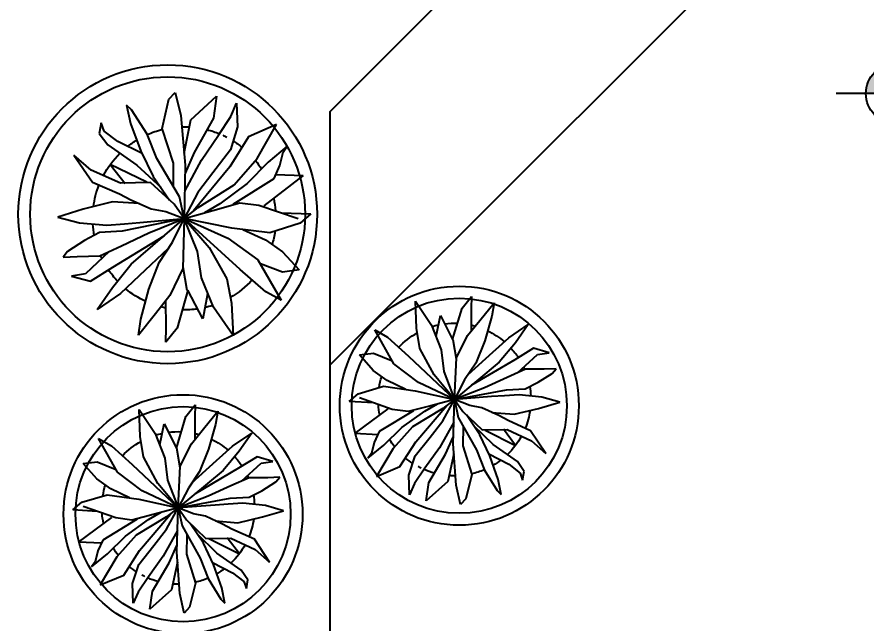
# Model space of a CAD drawing. Header units: millimetres. Extents: x 24870 to 27223, y 1839 to 3696.
# Drawn here: x 26367.7 to 26509.9, y 2789 to 2890.5 of the extents above; entities that cross this region are included whole.
import ezdxf

# ---------------------------------------------------------------- set-up
doc = ezdxf.new("R2010")
doc.units = ezdxf.units.MM
for name, color, linetype in [('0-gnrl-symb-elevation', 6, 'Continuous'), ('2-tef-aksesuar', 30, 'Continuous'), ('2-tef-hareketli', 251, 'Continuous')]:
    doc.layers.add(name, color=color, linetype=linetype)
doc.styles.add('geoID', font='verdana.ttf')

# ---------------------------------------------------------------- blocks, each defined once
blk = doc.blocks.new('TREEI')
at = {"color": 63, "true_color": 0xafc95e}
for p, q in [((0.0003, 0.1098), (0.0056, 0.1442)), ((0.0056, 0.1442), (0.0085, 0.1517)), ((0.0085, 0.1517), (0.0132, 0.1298)), ((0.0459, 0.1342), (0.0453, 0.1448)), ((0.0453, 0.1448), (0.0523, 0.1342)), ((-0.0406, 0.1373), (-0.0511, 0.1417)), ((-0.0511, 0.1417), (-0.0458, 0.1135)), ((-0.0189, 0.1085), (-0.0406, 0.1373)), ((0.036, 0.116), (0.0459, 0.1342)), ((0.0523, 0.1342), (0.0488, 0.1173)), ((0.0132, 0.1298), (0.0155, 0.0941)), ((0.0792, 0.0979), (0.0909, 0.1229)), ((0.0909, 0.1229), (0.0839, 0.0841)), ((-0.0546, 0.1041), (-0.0943, 0.1173)), ((-0.0943, 0.1173), (-0.0803, 0.0948)), ((-0.0458, 0.1135), (-0.026, 0.0572)), ((0.0154, 0.091), (0.036, 0.116)), ((0.0488, 0.1173), (0.0266, 0.081)), ((-0.0308, 0.0709), (-0.0546, 0.1041)), ((-0.0143, 0.0653), (-0.0189, 0.1085)), ((0.0015, 0.0785), (0.0003, 0.1098)), ((-0.1001, 0.0879), (-0.113, 0.0998)), ((-0.113, 0.0998), (-0.1025, 0.0735)), ((-0.0803, 0.0948), (-0.0423, 0.0666)), ((0.0155, 0.0941), (0.0144, 0.0603)), ((0.0243, 0.0572), (0.0558, 0.0948)), ((0.0558, 0.0948), (0.0488, 0.0666)), ((0.0535, 0.0691), (0.0792, 0.0979)), ((-0.0774, 0.0735), (-0.1001, 0.0879)), ((0.0839, 0.0841), (0.0599, 0.0578)), ((-0.1025, 0.0735), (-0.0832, 0.0516)), ((-0.0464, 0.0547), (-0.0774, 0.0735)), ((-0.0043, 0.0253), (0.0015, 0.0785)), ((0.0266, 0.081), (0.0112, 0.0443)), ((-0.0423, 0.0666), (-0.0224, 0.0484)), ((-0.0028, 0.0397), (-0.0143, 0.0653)), ((0.0202, 0.0553), (0.0535, 0.0691)), ((0.1072, 0.0591), (0.1388, 0.0628)), ((0.1388, 0.0628), (0.1178, 0.0459)), ((-0.1463, 0.0566), (-0.1095, 0.0572)), ((-0.1083, 0.029), (-0.1463, 0.0566)), ((-0.1095, 0.0572), (-0.0744, 0.0334)), ((-0.0832, 0.0516), (-0.0528, 0.0353)), ((-0.0129, 0.0289), (-0.0464, 0.0547)), ((-0.026, 0.0572), (0.0009, -0.0007)), ((0.005, 0.0197), (0.0202, 0.0553)), ((0.0144, 0.0603), (0.008, 0.0266)), ((0.043, 0.0376), (0.0716, 0.0528)), ((0.0599, 0.0578), (0.0506, 0.0459)), ((0.0716, 0.0528), (0.1072, 0.0591)), ((0.0506, 0.0459), (0.0325, 0.0259)), ((0.1178, 0.0459), (0.0891, 0.0297)), ((-0.0744, 0.0334), (-0.0129, 0.0029)), ((-0.0528, 0.0353), (-0.0265, 0.0209)), ((-0.1399, 0.0234), (-0.1474, 0.0278)), ((-0.1474, 0.0278), (-0.1188, 0.0197)), ((-0.1299, 0.0103), (-0.1399, 0.0234)), ((-0.0703, 0.0115), (-0.1083, 0.029)), ((-0.0265, 0.0209), (0.0009, -0.0007)), ((0.0009, -0.0007), (-0.0043, 0.0253)), ((0.0325, 0.0259), (0.0179, 0.0159)), ((0.0693, 0.0228), (0.0517, 0.0165)), ((0.0891, 0.0297), (0.0693, 0.0228)), ((0.0751, 0.0159), (0.1008, 0.0253)), ((0.1008, 0.0253), (0.1213, 0.024)), ((0.1213, 0.024), (0.1452, 0.0203)), ((-0.1171, -0.001), (-0.1299, 0.0103)), ((-0.1188, 0.0197), (-0.0849, 0.0065)), ((-0.0195, 0.0046), (-0.0703, 0.0115)), ((0.0009, -0.0007), (0.005, 0.0197)), ((0.0517, 0.0165), (0.0009, -0.0007)), ((0.0179, 0.0159), (0.0009, -0.0007)), ((0.0009, -0.0007), (0.0751, 0.0159)), ((0.137, 0.0103), (0.1119, -0.0004)), ((0.1528, 0.0165), (0.137, 0.0103)), ((0.1452, 0.0203), (0.1528, 0.0165)), ((-0.1209, 0.0024), (-0.1504, -0.0123)), ((-0.0849, 0.0065), (-0.0452, -0.0023)), ((0.0009, -0.0007), (-0.0195, 0.0046)), ((0.0471, 0.0009), (0.0009, -0.0007)), ((0.0833, 0.0002), (0.0471, 0.0009)), ((0.1119, -0.0004), (0.0833, 0.0002)), ((-0.0598, -0.0091), (-0.1171, -0.001)), ((-0.0341, -0.006), (-0.0674, -0.011)), ((-0.0464, -0.0348), (0.0009, -0.0007)), ((-0.0452, -0.0023), (-0.024, -0.0046)), ((0.0009, -0.0007), (-0.037, -0.0436)), ((-0.0353, -0.0842), (0.0009, -0.0007)), ((0.0009, -0.0007), (-0.0341, -0.006)), ((0.0009, -0.0007), (-0.0119, -0.0448)), ((0.0027, -0.0436), (0.0009, -0.0007)), ((0.0009, -0.0007), (0.0272, -0.0548)), ((0.0255, -0.021), (0.0009, -0.0007)), ((0.0815, -0.0248), (0.0009, -0.0007)), ((0.1032, -0.0191), (0.0315, -0.0098)), ((0.0997, -0.0001), (0.1364, -0.0129)), ((0.1528, -0.0085), (0.1347, -0.0235)), ((0.1364, -0.0129), (0.1528, -0.0085)), ((-0.1504, -0.0123), (-0.0925, -0.026)), ((-0.0674, -0.011), (-0.0873, -0.0229)), ((0.1347, -0.0235), (0.1032, -0.0191)), ((-0.0873, -0.0229), (-0.124, -0.0568)), ((0.05, -0.0367), (0.0255, -0.021)), ((0.0333, -0.026), (0.0786, -0.0417)), ((0.1137, -0.0411), (0.0815, -0.0248)), ((-0.0855, -0.0586), (-0.0464, -0.0348)), ((0.0745, -0.0611), (0.05, -0.0367)), ((-0.1083, -0.0423), (-0.1399, -0.058)), ((-0.0578, -0.0417), (-0.0774, -0.0642)), ((-0.037, -0.0436), (-0.0592, -0.0824)), ((-0.0119, -0.0448), (-0.016, -0.088)), ((0.0114, -0.0742), (0.0027, -0.0436)), ((0.0786, -0.0417), (0.1078, -0.0517)), ((0.1411, -0.058), (0.1137, -0.0411)), ((-0.1399, -0.058), (-0.1235, -0.063)), ((-0.1235, -0.063), (-0.0855, -0.0586)), ((0.033, -0.0811), (0.026, -0.0536)), ((0.0272, -0.0548), (0.0547, -0.078)), ((0.0979, -0.0899), (0.0745, -0.0611)), ((0.1078, -0.0517), (0.1411, -0.058)), ((-0.0774, -0.0642), (-0.0902, -0.0855)), ((0.0126, -0.1124), (0.0114, -0.0742)), ((0.0301, -0.1199), (0.0325, -0.0811)), ((0.0325, -0.0811), (0.0628, -0.1174)), ((0.0547, -0.078), (0.0792, -0.0911)), ((-0.0902, -0.0855), (-0.0996, -0.1137)), ((-0.0803, -0.108), (-0.0604, -0.088)), ((-0.0592, -0.0824), (-0.0651, -0.1381)), ((-0.0522, -0.1212), (-0.0353, -0.0842)), ((-0.016, -0.088), (-0.009, -0.1168)), ((0.0745, -0.1118), (0.0617, -0.0817)), ((0.0792, -0.0911), (0.1084, -0.1062)), ((0.1084, -0.1062), (0.0979, -0.0899)), ((0.0126, -0.0949), (0.0301, -0.1199)), ((-0.0996, -0.1137), (-0.0803, -0.108)), ((0.0821, -0.1274), (0.0745, -0.1118)), ((-0.0651, -0.1381), (-0.0522, -0.1212)), ((-0.009, -0.1168), (0.005, -0.1531)), ((0.005, -0.1531), (0.0126, -0.1124)), ((0.0628, -0.1174), (0.0821, -0.1274))]:
    blk.add_line(p, q, dxfattribs=at)
for start, end in [(90.2669, 100.3176), (75.8744, 82.8333), (52.0008, 69.3621), (112.5698, 117.2676), (128.5172, 136.7777), (31.5426, 45.4516), (139.0957, 141.7689), (146.4111, 153.1838), (13.4218, 20.6016), (165.0446, 171.5762), (358.2776, 0.2322), (340.9505, 349.9228), (191.5019, 199.4338), (319.0773, 333.9888), (212.2939, 220.8052), (305.7774, 308.9587), (246.3853, 263.9953), (285.8654, 295.508), (276.0879, 281.1845)]:
    blk.add_arc((0.0009, -0.0007), 0.11, start, end, dxfattribs=at)
blk = doc.blocks.new('Drawing5')
at = {"ltscale": 3}
h = blk.add_hatch(color=256, dxfattribs=at)
h.paths.add_polyline_path([(20, 20, 0.414214), (0, 0), (20, 0)])
h.paths.add_polyline_path([(40, 0), (20, 0), (20, -20, 0.414214)])
blk.add_line((200, 0), (-20, 0), dxfattribs=at)
blk.add_line((62.46, 0), (0, 0))
blk.add_lwpolyline([(20, 40), (20, -30)])
blk.add_circle((20, 0), 20)
at = {"style": 'geoID'}
for p in [(46.85, 8), (46.85, -48.04)]:
    blk.add_attdef('KOT', p, '', height=40, dxfattribs=at)

msp = doc.modelspace()

# ---------------------------------------------------------------- linework, layer by layer
for p, q in [((26420.017, 2874.684), (26535.017, 2989.684)), ((26441.23, 2853.471), (26556.23, 2968.471)), ((26420.017, 2874.684), (26420.017, 2698.416)), ((26420.017, 2832.258), (26441.23, 2853.471))]:
    msp.add_line(p, q)
at = {"layer": '2-tef-hareketli'}
for centre, radius in [((26392.876, 2857.521), 25), ((26392.876, 2857.521), 23), ((26441.683, 2825.49), 20), ((26441.683, 2825.49), 18), ((26395.442, 2807.341), 20), ((26395.442, 2807.341), 18)]:
    msp.add_circle(centre, radius, dxfattribs=at)

# ---------------------------------------------------------------- block references
at = {"layer": '0-gnrl-symb-elevation'}
ref = msp.add_blockref('Drawing5', (26509.728, 2877.723), dxfattribs=dict(at, xscale=0.25, yscale=0.25, zscale=0.25))
ref.add_attrib('KOT', '+0.30', (26519.728, 2879.723), dxfattribs={"layer": '0', "color": 252, "height": 8, "rotation": 360, "style": 'geoID'})
at = {"layer": '2-tef-aksesuar', "lineweight": 0}
for p, xscale, yscale, zscale, rotation in [((26395.733, 2856.985), -139.3459200000002, 139.3459200000004, 139.3459200000003, 24.14376139002972), ((26440.815, 2826.42), -116.1216000000003, 116.1216000000003, 116.1216000000003, 203.2467780166511), ((26394.574, 2808.271), -116.1216000000003, 116.1216000000003, 116.1216000000003, 203.2467780166511)]:
    msp.add_blockref('TREEI', p, dxfattribs=dict(at, xscale=xscale, yscale=yscale, zscale=zscale, rotation=rotation))

doc.saveas('drawing.dxf')
